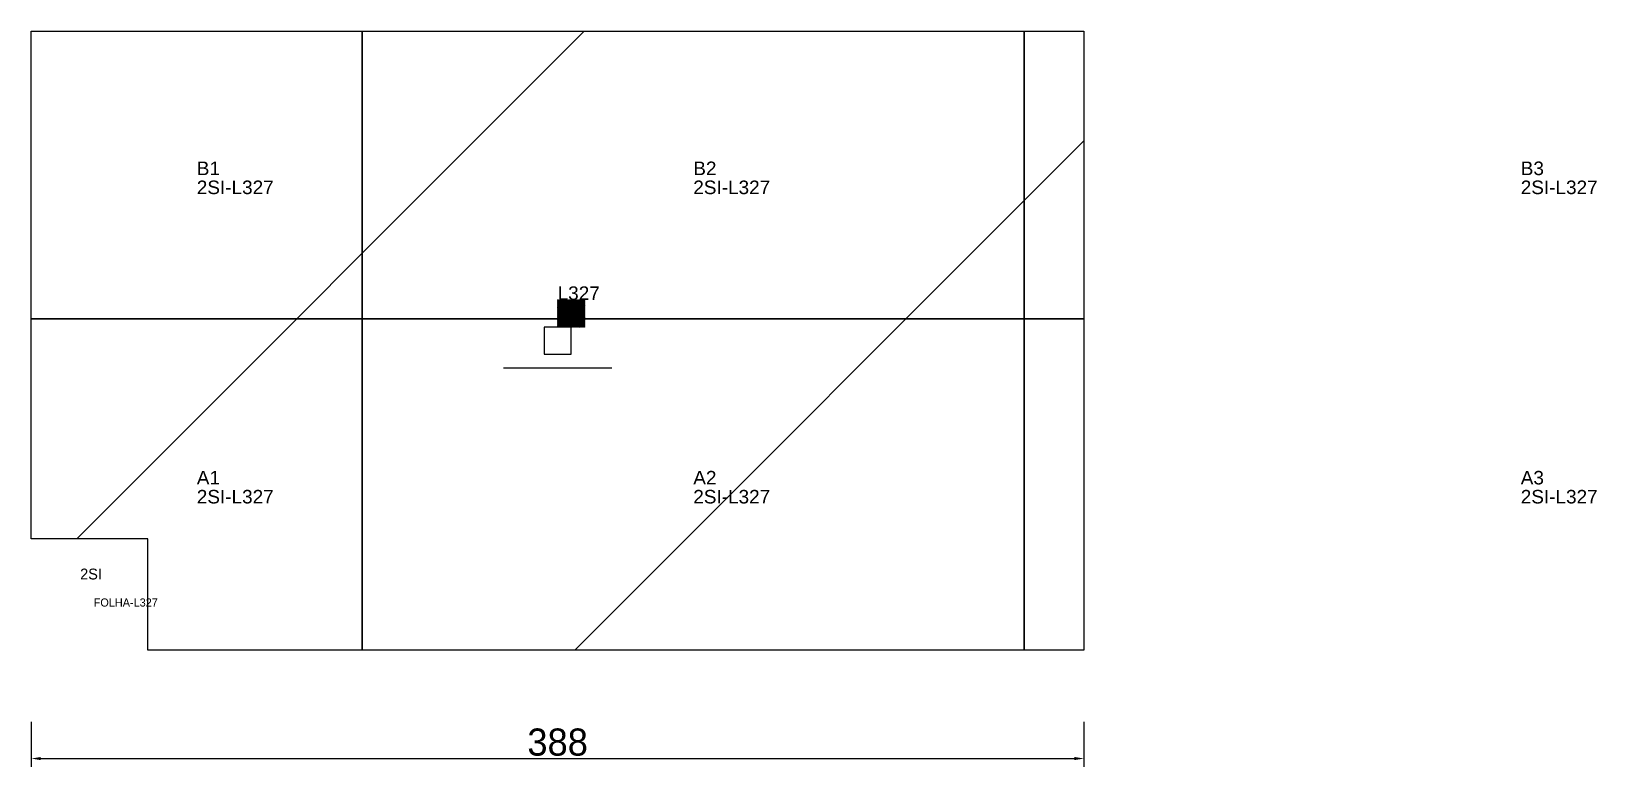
# Model space of a CAD drawing. Header units: metres. Extents: x 222 to 799, y -70 to 202.
import ezdxf

# ---------------------------------------------------------------- set-up
doc = ezdxf.new("R2010")
doc.units = ezdxf.units.M
for name, color, linetype in [('3', 3, 'CONTINUOUS'), ('AUX00', 7, 'CONTINUOUS'), ('COTA', 241, 'CONTINUOUS'), ('FOLHA', 255, 'CONTINUOUS'), ('Hachura', 251, 'CONTINUOUS'), ('NOMENCLATURA', 7, 'CONTINUOUS'), ('Nível', 160, 'CONTINUOUS'), ('Painéis', 200, 'CONTINUOUS'), ('Pilares', 5, 'CONTINUOUS'), ('REAPROVEITAMENTO', 251, 'CONTINUOUS'), ('SARR_2.2x7', 40, 'CONTINUOUS')]:
    doc.layers.add(name, color=color, linetype=linetype)
doc.styles.add('ARIAL', font='Arial.ttf')
doc.styles.add('STR_STANDARD', font='arial.ttf')
doc.dimstyles.new('EZ DXF', dxfattribs={"dimtxt": 10, "dimasz": 3.5, "dimexe": 3, "dimexo": 1.5, "dimgap": 1, "dimtad": 1, "dimdec": 1, "dimdsep": 46, "dimcen": 2.5, "dimazin": 3, "dimtfac": 1, "dimtmove": 0, "dimatfit": 3})

msp = doc.modelspace()

# ---------------------------------------------------------------- hatches: boundary and pattern name
at = {"layer": 'Hachura'}
h = msp.add_hatch(dxfattribs=at)
h.set_pattern_fill('ANSI31', scale=50)
h.paths.add_polyline_path([(240.2, 14.5), (222.2, 14.5), (222.2, 201.5), (610.2, 201.5), (610.2, -26.5), (265.2, -26.5), (265.2, 14.5)])
h = msp.add_hatch(dxfattribs=at)
h.set_pattern_fill('ANSI31', scale=50)
h.paths.add_polyline_path([(240.2, 14.5), (222.2, 14.5), (222.2, 201.5), (610.2, 201.5), (610.2, -26.5), (265.2, -26.5), (265.2, 14.5)])
at = {"layer": 'Reaproveitamento'}
h = msp.add_hatch(dxfattribs=at)
h.set_pattern_fill('SOLID')
h.paths.add_polyline_path([(416.2, 92.5), (426.2, 92.5), (426.2, 102.5), (416.2, 102.5)])
h = msp.add_hatch(dxfattribs=at)
h.set_pattern_fill('SOLID')
h.paths.add_polyline_path([(416.2, 92.5), (426.2, 92.5), (426.2, 102.5), (416.2, 102.5)])

# ---------------------------------------------------------------- linework, layer by layer
at = {"layer": '3'}
for points in [[(344.2, -26.5), (344.2, 201.5)], [(344.2, -26.5), (344.2, 201.5)], [(588.2, -26.5), (588.2, 201.5)], [(588.2, -26.5), (588.2, 201.5)], [(222.2, 95.5), (610.2, 95.5)], [(222.2, 95.5), (610.2, 95.5)]]:
    msp.add_lwpolyline(points, close=True, dxfattribs=at)
at = {"layer": 'Painéis', "color": 200}
for p, q in [((222.2, 14.5), (222.2, 201.5)), ((222.2, 201.5), (610.2, 201.5)), ((222.2, 14.5), (222.2, 201.5)), ((222.2, 201.5), (610.2, 201.5)), ((610.2, 201.5), (610.2, -26.5)), ((610.2, 201.5), (610.2, -26.5)), ((240.2, 14.5), (222.2, 14.5)), ((240.2, 14.5), (222.2, 14.5)), ((265.2, 14.5), (240.2, 14.5)), ((265.2, 14.5), (240.2, 14.5)), ((265.2, -26.5), (265.2, 14.5)), ((265.2, -26.5), (265.2, 14.5)), ((610.2, -26.5), (265.2, -26.5)), ((610.2, -26.5), (265.2, -26.5))]:
    msp.add_line(p, q, dxfattribs=at)
at = {"layer": 'Pilares'}
msp.add_lwpolyline([(411.2, 82.5), (421.2, 82.5), (421.2, 92.5), (411.2, 92.5)], close=True, dxfattribs=at)
msp.add_lwpolyline([(411.2, 82.5), (421.2, 82.5), (421.2, 92.5), (411.2, 92.5)], close=True, dxfattribs=at)
at = {"layer": 'SARR_2.2x7'}
msp.add_line((396.2, 77.5), (436.2, 77.5), dxfattribs=at)
msp.add_line((396.2, 77.5), (436.2, 77.5), dxfattribs=at)

# ---------------------------------------------------------------- texts
at = {"layer": '3', "style": 'STR_STANDARD'}
for s, p in [('B1', (283.2, 148.5)), ('B1', (283.2, 148.5)), ('B2', (466.2, 148.5)), ('B2', (466.2, 148.5)), ('B3', (771.2, 148.5)), ('B3', (771.2, 148.5)), ('A1', (283.2, 34.5)), ('A1', (283.2, 34.5)), ('A2', (466.2, 34.5)), ('A2', (466.2, 34.5)), ('A3', (771.2, 34.5)), ('A3', (771.2, 34.5))]:
    msp.add_text(s, height=5, dxfattribs=at).set_placement(p)
at = {"layer": 'AUX00', "style": 'STR_STANDARD'}
for p in [(283.2, 141.5), (283.2, 141.5), (466.2, 141.5), (466.2, 141.5), (771.2, 141.5), (771.2, 141.5), (283.2, 27.5), (283.2, 27.5), (466.2, 27.5), (466.2, 27.5), (771.2, 27.5), (771.2, 27.5)]:
    msp.add_text('2SI-L327', height=5, dxfattribs=at).set_placement(p)
at = {"layer": 'FOLHA'}
msp.add_text('FOLHA-L327', height=3, dxfattribs=at).set_placement((245.2, -10.5))
msp.add_text('FOLHA-L327', height=3, dxfattribs=at).set_placement((245.2, -10.5))
at = {"layer": 'NOMENCLATURA', "insert": (416.2, 107.5), "char_height": 5, "attachment_point": 1, "style": 'ARIAL'}
msp.add_mtext('L327', dxfattribs=at)
msp.add_mtext('L327', dxfattribs=at)
at = {"layer": 'Nível'}
msp.add_text('2SI', height=4, dxfattribs=at).set_placement((240.2, -0.5))
msp.add_text('2SI', height=4, dxfattribs=at).set_placement((240.2, -0.5))

# ---------------------------------------------------------------- dimensions: what is measured, and where the dimension line sits
at = {"layer": 'COTA'}
msp.add_linear_dim(base=(222.2, -66.5), p1=(222.2, -51.5), p2=(610.2, -51.5), dimstyle='EZ DXF', dxfattribs=at).render()
msp.add_linear_dim(base=(222.2, -66.5), p1=(222.2, -51.5), p2=(610.2, -51.5), dimstyle='EZ DXF', dxfattribs=at).render()

doc.saveas('drawing.dxf')
